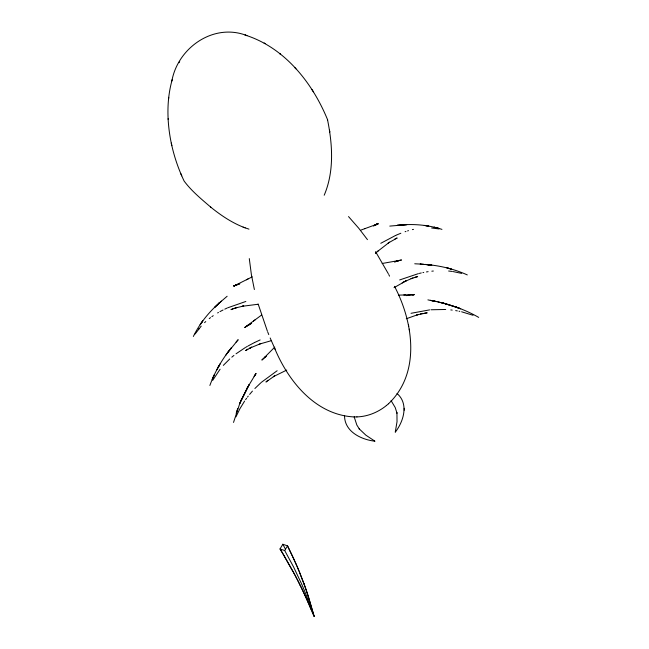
<?xml version="1.0" encoding="UTF-8"?>
<svg xmlns="http://www.w3.org/2000/svg" width="649" height="649" viewBox="0 0 649 649"><rect width="100%" height="100%" fill="white"/><g stroke="black" fill="none" stroke-linecap="round" stroke-linejoin="round"><path stroke-width="0.97" d="M391.071 400.603L395.217 407.548L397.001 413.194L396.937 412.723L397.026 421.688L395.249 432.234C403.564 421.469 409.089 403.783 397.026 393.497M404.189 410.225L404.205 409.689M404.23 408.829L404.254 408.278M245.833 35.297L245.022 35.062L246.928 35.63C214.056 22.577 178.142 47.336 171.936 80.614C166.752 99.573 167.004 119.7 170.46 138.935C173.129 153.48 177.745 167.669 184.105 181.03C191.479 191.009 201.417 199.129 210.836 207.218M168.748 97.342L168.578 98.964M233.526 422.426L239.765 403.508L249.127 384.614L240.893 400.847L247.675 387.153M171.823 81.028L172.261 79.446M236.155 413.356L237.737 408.765L237.112 410.574M209.878 385.465C214.811 371.739 222.266 358.978 231.474 347.694L227.328 353.08L238.183 339.703L236.098 342.088M240.519 401.755L239.765 403.508L241.606 399.232M324.2 195.227C334.373 171.401 332.539 144.313 327.477 119.489M235.936 416.869L240.057 408.481L244.608 401.09M193.353 336.466C199.567 323.664 208.645 312.396 219.281 302.994L214.438 307.594L219.281 302.994M179.684 61.493L179.002 62.726M216.717 369.93L218.956 365.849L217.658 368.186M247.115 388.151L255.876 373.719M212.71 380.338L220.084 369.224M218.056 367.464L220.352 363.464M308.526 597.218L314.165 616.55L307.155 597.478A43.378 4.819 69 0 0 301.493 583.727L293.567 566.926L284.716 550.563L287.523 545.866L282.834 544.251L280.019 548.932L284.019 555.568M195.106 334.008L201.206 326.123M225.747 355.287L227.977 352.172M245.582 399.679L246.612 398.251M247.488 397.091L248.243 396.109M198.57 329.246L199.121 328.572M249.605 394.414L252.437 391.104M223.313 365.387L229.762 358.946M254.879 388.508L260.93 382.723M264.727 357.234L274.795 347.085M265.449 356.496L261.855 360.057L266.496 356.147M388.5 403.767C420.893 373.094 413.429 322.277 394.511 286.323M375.43 253.329L376.509 252.331M204.565 322.658L205.757 321.571M375.795 253.005L378.61 250.498M221.439 301.112L218.648 303.554L227.142 296.252M261.474 382.245L277.139 370.741M356.853 416.909C367.659 416.593 378.132 412.285 386.471 405.487M377.28 251.642L389.465 242.199L388.191 243.042L397.172 237.98L394.941 238.978M267.923 380.314L265.952 382.01L274.649 375.876L273.278 376.704L286.736 370.076M386.366 405.584L388.629 403.662M231.815 357.169L233.924 355.449M209.221 318.627L210.527 317.637M261.596 315.041L244.665 327.526L249.532 324.468L245.647 326.804M253.483 321.044L255.357 319.649M236.041 353.81L245.249 347.613M211.866 316.663L213.245 315.69M247.804 349.162L245.647 350.557L251.723 347.134L249.833 348.099L260.76 343.621M393.992 287.677L406.169 280.822L404.749 281.496L412.983 277.95M380.768 243.302L395.785 235.352M247.553 325.62L250.774 323.786M245.898 347.223L247.196 346.452M217.602 312.948L218.453 312.445M247.95 346.031L254.643 342.477M250.238 324.086L251.65 323.316M219.946 311.617L223.045 310.003M374.368 225.463L377.402 224.01L373.491 225.933L378.075 223.751L376.022 224.586M403.597 282.096L402.177 282.826L404.197 281.796M246.401 279.776L252.21 276.872M248.015 278.965L234.062 285.941L237.648 284.465M374.538 225.39L378.107 223.759L376.201 224.57M254.44 342.575L260.127 339.946M235.368 285.309L233.778 286.047L238.613 284.14L233.81 286.014L236.528 284.887L234.5 285.682L235.725 285.195M224.781 309.143L227.085 308.08M227.807 307.764L245.833 301.469M396.296 235.125L400.847 233.242M233.234 308.673L230.971 309.622L236.958 307.464L234.946 308.105L243.716 305.971L242.126 306.296L257.75 304.3M406.282 318.756L418.256 314.514L416.715 314.927L427.212 312.834L424.624 313.094M399.687 279.938L418.394 273.635M376.477 224.408L377.815 223.897L364.803 228.675M360.917 230.095L365.2 228.529M410.995 278.656L417.664 276.604L415.173 277.204M237.502 284.53L239.854 283.743L238.986 284.019M259.243 344.157L270.893 340.798M405.106 231.709L405.95 231.433M394.543 261.88L398.259 260.744L396.799 261.174M396.068 261.385L394.73 261.815L401.163 260.022M407.588 230.914L408.521 230.638M411.004 313.305L429.606 309.881M398.332 260.703L401.577 259.981M419.343 273.407L421.25 272.961M412.383 229.624L413.494 229.373M422.929 272.604L423.732 272.442M399.898 260.33L382.172 263.486M420.374 313.913L423.034 313.386M406.469 295.603L409.121 295.165L406.607 295.571L408.059 295.336M426.458 271.939L428.137 271.671M409.235 295.157L414.054 294.687L403.808 294.987M389.773 226.095L406.696 224.676L397.204 225.292L403.67 224.789L402.737 224.83C415.936 223.921 429.338 225.26 441.945 229.381M431.82 271.185L433.345 271.031M431.009 309.76L445.701 309.484M398.518 295.117L405.803 294.938M274.568 348.067C288.261 381.361 315.747 415.246 354.395 416.942M354.224 416.95L356.999 416.909M414.727 263.778L420.739 264.086M423.643 264.313L420.171 264.046L431.845 265.125L425.087 264.419L428.786 264.76L427.796 264.654C441.401 265.928 454.827 269.311 467.304 274.916M431.617 227.986L439 228.935M448.621 271.014L452.045 271.436M450.787 309.914L452.231 310.084M452.897 271.542L461.674 273.399M455.671 310.603L457.334 310.887M427.902 299.879L436.55 301.598L430.319 300.349L433.735 300.99L433.167 300.876C449.084 303.983 464.627 309.322 478.711 317.402M459.013 311.228L459.816 311.398M440.517 302.499L444.468 303.489L437.888 301.907M461.617 311.796L473.048 315.284M246.117 35.379C285.057 48.026 312.721 83.202 327.672 119.984M248.973 229.138L244.949 227.791M284.716 550.563L280.019 548.932L282.461 552.964M210.463 206.926C220.482 215.03 231.295 222.396 243.334 227.174M243.083 227.085L245.192 227.88M264.768 43.434L264.143 43.085L265.133 43.645M279.97 53.786L279.524 53.429L280.36 54.094M294.792 67.569L295.96 68.835M348.521 216.579L358.751 228.245L367.456 239.651M313.378 91.777L311.885 89.448M375.568 251.65L388.289 273.667M282.526 553.094L294.297 573.903M284.108 555.771L293.097 571.655M293.518 572.361L294.889 575.006M282.834 544.251L285.317 548.916M294.703 574.584L295.465 576.101M295.287 575.679L296.593 578.259M295.855 576.766L297.137 579.322M296.966 578.916L298.216 581.423M388.719 274.503L389.562 276.158M297.51 579.979L300.268 585.528M298.581 582.08L300.122 585.171A43.532 4.283 65.6 0 1 306.579 598.93L308.713 603.74M292.261 555.682L287.523 545.866L294.662 560.906M292.756 556.72L296.325 564.671M275.225 349.511L270.162 337.991M307.018 599.879L314.165 616.55L309.654 603.505M295.068 561.807L296.861 565.896M309.086 604.576L311.479 610.165M296.682 565.49L298.881 570.666M180.836 173.697L181.752 175.855M297.201 566.691L299.359 571.834M312.25 611.991L312.64 612.899M299.181 571.412L304.048 583.986M299.651 572.564L303.902 583.629M267.729 332.02L268.759 334.592M267.388 331.16L258.132 303.943M354.24 417.12L356.861 425.071L359.432 429.135L359.124 428.77L365.841 435.154L374.96 441.215C361.25 439.633 344.619 431.739 344.53 415.814M313.362 613.662L308.77 598.045A43.637 5.354 72.4 0 0 303.902 583.646M313.629 614.627L313.897 615.593M254.376 289.535L251.382 274.592L249.289 258.594M171.271 143.048L171.847 145.652M408.448 324.792L408.756 326.39M409.251 329.116L409.543 330.69M329.7 131.674L329.481 130.181L329.773 132.169M168.123 118.67L168.164 119.408M304.057 583.938A42.583 5.273 72.4 0 1 308.543 597.218M300.26 585.455A42.688 4.202 65.5 0 1 306.677 599.1M213.407 376.793L212.215 379.487L214.219 374.968L213.407 376.793M255.925 373.654L254.213 376.266L255.925 373.654M201.717 322.407L200.143 324.662L202.788 320.89L201.717 322.407M414.054 294.687L412.415 294.776L413.997 294.703M426.117 225.69L424.292 225.414L428.819 226.112L426.117 225.69M436.607 227.84L434.124 227.199L438.635 228.375L436.607 227.84M448.67 268.353L446.885 267.875L451.38 269.084L448.67 268.353M445.871 303.862L443.364 303.197L457.999 307.756L445.871 303.862M458.924 308.113L456.344 307.155L460.701 308.786L458.924 308.113"/></g></svg>
